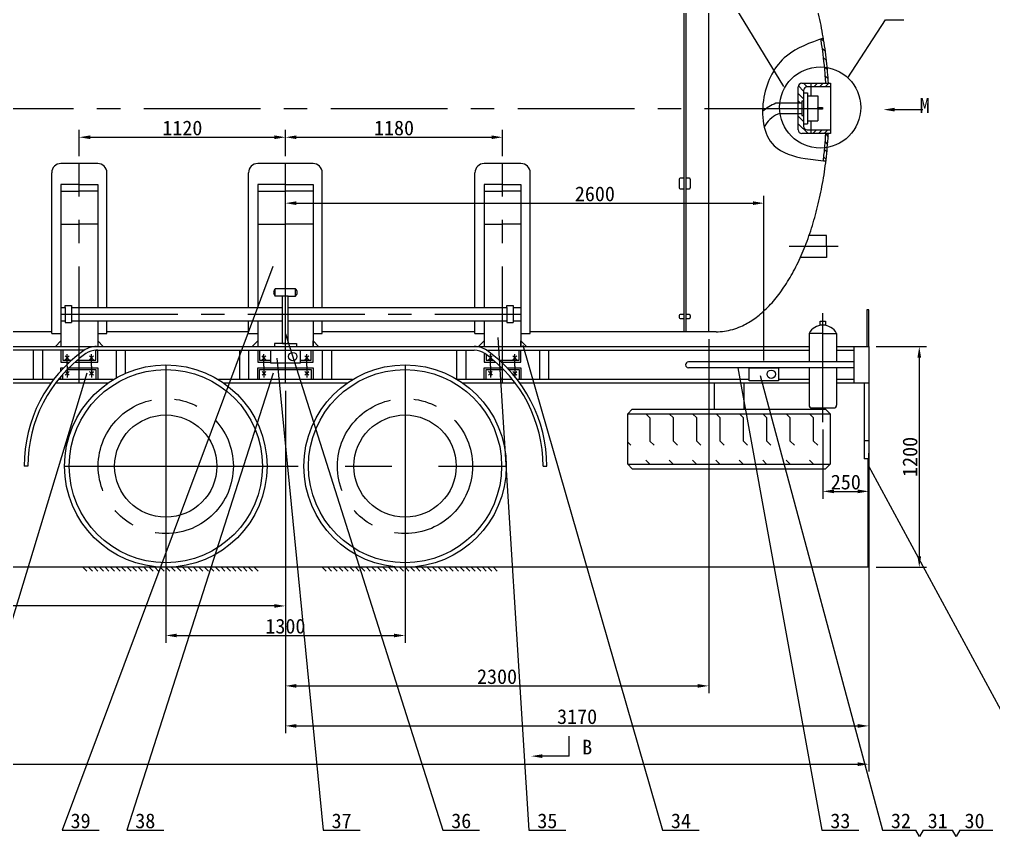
# Model space of a CAD drawing. Extents: x -95531 to 19990, y -17330 to 843.
# Drawn here: x -44698.9 to -44434.3, y -8387.8 to -8165.8 of the extents above; entities that cross this region are included whole.
import ezdxf

# ---------------------------------------------------------------- set-up
doc = ezdxf.new("R2010")
doc.units = 0
doc.linetypes.add('CENTERX2', pattern=[101.6, 63.5, -12.7, 12.7, -12.7])
doc.layers.get('0').update_dxf_attribs({"linetype": 'CONTINUOUS'})
doc.layers.get('DEFPOINTS').update_dxf_attribs({"linetype": 'CONTINUOUS'})
for name, color, linetype in [('1', 5, 'CONTINUOUS'), ('2', 1, 'CONTINUOUS'), ('LAYER1', 1, 'CONTINUOUS'), ('LAYER2', 2, 'CONTINUOUS'), ('LAYER3', 5, 'CONTINUOUS'), ('LAYER6', 7, 'CENTERX2')]:
    doc.layers.add(name, color=color, linetype=linetype)
doc.styles.get("Standard").update_dxf_attribs({"font": 'SimSun.ttf', "height": 4})
doc.dimstyles.new('STANDARD$0', dxfattribs={"dimtxt": 5, "dimasz": 3, "dimexe": 2, "dimexo": 2, "dimgap": 0.5, "dimtad": 1, "dimdec": 4, "dimzin": 0, "dimdsep": 46, "dimtxsty": 'Standard', "dimcen": 2, "dimadec": 0, "dimazin": 0, "dimtfac": 1, "dimtdec": 4, "dimtofl": 0, "dimtmove": 0, "dimatfit": 3, "dimfxl": 1, "dimtolj": 1, "dimtzin": 0, "dimarcsym": 0})
pattern_1 = [(135, (3292.52, 0), (-1.122532015, -1.122532015), [])]

# ---------------------------------------------------------------- blocks, each defined once
blk = doc.blocks.new('*D522')
at = {"color": 0, "linetype": 'ByBlock'}
for p, q in [((-46384.96, -8289.2), (-46384.96, -8335.22)), ((-46319.96, -8289.2), (-46319.96, -8335.22)), ((-46381.96, -8333.22), (-46322.96, -8333.22))]:
    blk.add_line(p, q, dxfattribs=at)
for points in [[(-46381.96, -8332.72), (-46381.96, -8333.72), (-46384.96, -8333.22)], [(-46322.96, -8332.72), (-46322.96, -8333.72), (-46319.96, -8333.22)]]:
    blk.add_solid(points, dxfattribs=at)
at = {"layer": 'DEFPOINTS', "color": 0, "linetype": 'ByBlock'}
for p in [(-46384.96, -8287.2), (-46319.96, -8287.2), (-46319.96, -8333.22)]:
    blk.add_point(p, dxfattribs=at)
at = {"color": 0, "linetype": 'ByBlock', "insert": (-46352.46, -8330.72), "char_height": 4, "attachment_point": 5}
blk.add_mtext('\\A1;1300', dxfattribs=at)
blk = doc.blocks.new('*D521')
at = {"color": 0, "linetype": 'ByBlock'}
for p, q in [((-44511.7, -8252.7), (-44511.7, -8348.92)), ((-44626.7, -8266.7), (-44626.7, -8348.92)), ((-44623.7, -8346.92), (-44514.7, -8346.92))]:
    blk.add_line(p, q, dxfattribs=at)
for points in [[(-44623.7, -8346.42), (-44623.7, -8347.42), (-44626.7, -8346.92)], [(-44514.7, -8346.42), (-44514.7, -8347.42), (-44511.7, -8346.92)]]:
    blk.add_solid(points, dxfattribs=at)
at = {"layer": 'DEFPOINTS', "color": 0, "linetype": 'ByBlock'}
for p in [(-44511.7, -8250.7), (-44626.7, -8264.7), (-44511.7, -8346.92)]:
    blk.add_point(p, dxfattribs=at)
at = {"color": 0, "linetype": 'ByBlock', "insert": (-44569.2, -8344.42), "char_height": 4, "attachment_point": 5}
blk.add_mtext('\\A1;2300', dxfattribs=at)
blk = doc.blocks.new('*D520')
at = {"color": 0, "linetype": 'ByBlock'}
for p, q in [((-46352.46, -8268.7), (-46352.46, -8359.79)), ((-46193.96, -8287.2), (-46193.96, -8359.79)), ((-46349.46, -8357.79), (-46196.96, -8357.79))]:
    blk.add_line(p, q, dxfattribs=at)
for points in [[(-46349.46, -8357.29), (-46349.46, -8358.29), (-46352.46, -8357.79)], [(-46196.96, -8357.29), (-46196.96, -8358.29), (-46193.96, -8357.79)]]:
    blk.add_solid(points, dxfattribs=at)
at = {"layer": 'DEFPOINTS', "color": 0, "linetype": 'ByBlock'}
for p in [(-46352.46, -8266.7), (-46193.96, -8285.2), (-46193.96, -8357.79)]:
    blk.add_point(p, dxfattribs=at)
at = {"color": 0, "linetype": 'ByBlock', "insert": (-46273.21, -8355.29), "char_height": 4, "attachment_point": 5}
blk.add_mtext('\\A1;3170', dxfattribs=at)
blk = doc.blocks.new('*D519')
at = {"color": 0, "linetype": 'ByBlock'}
for p, q in [((-46206.46, -8277.23), (-46206.46, -8296.06)), ((-46193.96, -8287.2), (-46193.96, -8296.06)), ((-46203.46, -8294.06), (-46196.96, -8294.06))]:
    blk.add_line(p, q, dxfattribs=at)
for points in [[(-46203.46, -8293.56), (-46203.46, -8294.56), (-46206.46, -8294.06)], [(-46196.96, -8293.56), (-46196.96, -8294.56), (-46193.96, -8294.06)]]:
    blk.add_solid(points, dxfattribs=at)
at = {"layer": 'DEFPOINTS', "color": 0, "linetype": 'ByBlock'}
for p in [(-46206.46, -8275.23), (-46193.96, -8285.2), (-46193.96, -8294.06)]:
    blk.add_point(p, dxfattribs=at)
at = {"color": 0, "linetype": 'ByBlock', "insert": (-46200.21, -8291.56), "char_height": 4, "attachment_point": 5}
blk.add_mtext('\\A1;250', dxfattribs=at)
blk = doc.blocks.new('*D518')
at = {"color": 0, "linetype": 'ByBlock'}
for p, q in [((-46191.96, -8254.7), (-46178.25, -8254.7)), ((-46180.25, -8257.7), (-46180.25, -8311.7)), ((-46191.96, -8314.7), (-46178.25, -8314.7))]:
    blk.add_line(p, q, dxfattribs=at)
for points in [[(-46180.75, -8257.7), (-46179.75, -8257.7), (-46180.25, -8254.7)], [(-46180.75, -8311.7), (-46179.75, -8311.7), (-46180.25, -8314.7)]]:
    blk.add_solid(points, dxfattribs=at)
at = {"layer": 'DEFPOINTS', "color": 0, "linetype": 'ByBlock'}
for p in [(-46193.96, -8254.7), (-46193.96, -8314.7), (-46180.25, -8314.7)]:
    blk.add_point(p, dxfattribs=at)
at = {"color": 0, "linetype": 'ByBlock', "insert": (-46182.75, -8284.7), "char_height": 4, "attachment_point": 5, "rotation": 90}
blk.add_mtext('\\A1;1200', dxfattribs=at)
blk = doc.blocks.new('*D531')
at = {"color": 0, "linetype": 'ByBlock'}
for p, q in [((-46352.46, -8253.7), (-46352.46, -8213.75)), ((-46222.46, -8258.5), (-46222.46, -8213.75)), ((-46349.46, -8215.75), (-46225.46, -8215.75))]:
    blk.add_line(p, q, dxfattribs=at)
for points in [[(-46349.46, -8215.25), (-46349.46, -8216.25), (-46352.46, -8215.75)], [(-46225.46, -8215.25), (-46225.46, -8216.25), (-46222.46, -8215.75)]]:
    blk.add_solid(points, dxfattribs=at)
at = {"layer": 'DEFPOINTS', "color": 0, "linetype": 'ByBlock'}
for p in [(-46222.46, -8215.75), (-46352.46, -8255.7), (-46222.46, -8260.5)]:
    blk.add_point(p, dxfattribs=at)
at = {"color": 0, "linetype": 'ByBlock', "insert": (-46268.38, -8213.25), "char_height": 4, "attachment_point": 5}
blk.add_mtext('\\A1;2600', dxfattribs=at)
blk = doc.blocks.new('*X11')
at = {"color": 0}
for p, q in [((94.24, 436.48), (95.57, 437.81)), ((95.5, 434.91), (97.44, 436.86)), ((95.5, 432.08), (97.5, 434.08)), ((96.73, 430.48), (97.5, 431.25)), ((95.5, 423.6), (97.5, 425.6)), ((93.88, 419.15), (97.5, 422.77)), ((97, 419.45), (97.2, 419.64))]:
    blk.add_line(p, q, dxfattribs=at)
blk = doc.blocks.new('*X12')
at = {"color": 0}
for p, q in [((87.49, 436.48), (86.15, 437.81)), ((89.61, 436.48), (88.27, 437.81)), ((91.73, 436.48), (90.39, 437.81)), ((92.83, 437.5), (92.52, 437.81)), ((87.85, 419.15), (86.51, 420.48)), ((89.97, 419.15), (88.64, 420.48)), ((92.09, 419.15), (90.76, 420.48)), ((85.73, 419.15), (85.5, 419.38))]:
    blk.add_line(p, q, dxfattribs=at)
blk = doc.blocks.new('*D530')
at = {"color": 0, "linetype": 'ByBlock'}
for p, q in [((-46352.46, -8203), (-46352.46, -8195.84)), ((-46349.46, -8197.84), (-46296.46, -8197.84)), ((-46293.46, -8203), (-46293.46, -8195.84))]:
    blk.add_line(p, q, dxfattribs=at)
for points in [[(-46349.46, -8197.34), (-46349.46, -8198.34), (-46352.46, -8197.84)], [(-46296.46, -8197.34), (-46296.46, -8198.34), (-46293.46, -8197.84)]]:
    blk.add_solid(points, dxfattribs=at)
at = {"layer": 'DEFPOINTS', "color": 0, "linetype": 'ByBlock'}
for p in [(-46293.46, -8197.84), (-46352.46, -8205), (-46293.46, -8205)]:
    blk.add_point(p, dxfattribs=at)
at = {"color": 0, "linetype": 'ByBlock', "insert": (-46322.96, -8195.34), "char_height": 4, "attachment_point": 5}
blk.add_mtext('\\A1;1180', dxfattribs=at)
blk = doc.blocks.new('*D529')
at = {"color": 0, "linetype": 'ByBlock'}
for p, q in [((-46408.46, -8203), (-46408.46, -8195.84)), ((-46405.46, -8197.84), (-46355.46, -8197.84)), ((-46352.46, -8203), (-46352.46, -8195.84))]:
    blk.add_line(p, q, dxfattribs=at)
for points in [[(-46405.46, -8197.34), (-46405.46, -8198.34), (-46408.46, -8197.84)], [(-46355.46, -8197.34), (-46355.46, -8198.34), (-46352.46, -8197.84)]]:
    blk.add_solid(points, dxfattribs=at)
at = {"layer": 'DEFPOINTS', "color": 0, "linetype": 'ByBlock'}
for p in [(-46352.46, -8197.84), (-46408.46, -8205), (-46352.46, -8205)]:
    blk.add_point(p, dxfattribs=at)
at = {"color": 0, "linetype": 'ByBlock', "insert": (-46380.46, -8195.34), "char_height": 4, "attachment_point": 5}
blk.add_mtext('\\A1;1120', dxfattribs=at)
blk = doc.blocks.new('*D558')
at = {"color": 0, "linetype": 'ByBlock'}
for p, q in [((-44907.2, -8309.64), (-44907.2, -8327.19)), ((-44626.7, -8316.24), (-44626.7, -8327.19)), ((-44629.7, -8325.19), (-44904.2, -8325.19))]:
    blk.add_line(p, q, dxfattribs=at)
for points in [[(-44904.2, -8324.69), (-44904.2, -8325.69), (-44907.2, -8325.19)], [(-44629.7, -8324.69), (-44629.7, -8325.69), (-44626.7, -8325.19)]]:
    blk.add_solid(points, dxfattribs=at)
at = {"layer": 'DEFPOINTS', "color": 0, "linetype": 'ByBlock'}
for p in [(-44907.2, -8307.64), (-44626.7, -8314.24), (-44907.2, -8325.19)]:
    blk.add_point(p, dxfattribs=at)
at = {"color": 0, "linetype": 'ByBlock', "insert": (-44766.95, -8322.69), "char_height": 4, "attachment_point": 5}
blk.add_mtext('\\A1;5610', dxfattribs=at)
blk = doc.blocks.new('*D559')
at = {"color": 0, "linetype": 'ByBlock'}
for p, q in [((-45117.4, -8220.68), (-45117.4, -8370.2)), ((-44468.2, -8310.17), (-44468.2, -8370.2)), ((-45114.4, -8368.2), (-44471.2, -8368.2))]:
    blk.add_line(p, q, dxfattribs=at)
for points in [[(-45114.4, -8367.7), (-45114.4, -8368.7), (-45117.4, -8368.2)], [(-44471.2, -8367.7), (-44471.2, -8368.7), (-44468.2, -8368.2)]]:
    blk.add_solid(points, dxfattribs=at)
at = {"layer": 'DEFPOINTS', "color": 0, "linetype": 'ByBlock'}
for p in [(-45117.4, -8218.68), (-44468.2, -8308.17), (-44468.2, -8368.2)]:
    blk.add_point(p, dxfattribs=at)
at = {"color": 0, "linetype": 'ByBlock', "insert": (-44792.8, -8365.16), "char_height": 4, "attachment_point": 5}
blk.add_mtext('\\A1;(12986)', dxfattribs=at)

msp = doc.modelspace()

# ---------------------------------------------------------------- hatches: boundary and pattern name
at = {"layer": 'LAYER1'}
h = msp.add_hatch(dxfattribs=at)
h.set_pattern_fill('FLEX', color=256, angle=90, style=0)
h.set_pattern_definition([(90, (1725.7616, 0), (-6.35, 4e-16), [6.35, -6.35]), (135, (1725.7616, 6.35), (-6.35000274, 8e-16), [1.5875, -5.80526, 1.5875, -8.98026])])
h.paths.add_polyline_path([(-44498.99311, -8286.69916), (-44501.4909, -8272.94916), (-44533.69628, -8272.94916), (-44533.69628, -8286.69916)])
h.paths.add_polyline_path([(-44478.69628, -8286.69916), (-44478.69628, -8272.94916), (-44501.4909, -8272.94916), (-44498.99311, -8286.69916)])
at = {"layer": 'LAYER2'}
h = msp.add_hatch(dxfattribs=at)
h.set_pattern_fill('ANSI31', color=256, scale=0.5, angle=90, style=0)
h.set_pattern_definition(pattern_1)
edge = h.paths.add_edge_path()
edge.add_line((-44479.89086, -8183.17649), (-44479.18972, -8183.17649))
edge.add_spline(control_points=[(-44479.18972, -8183.17649), (-44479.30555, -8181.14054), (-44479.47326, -8179.11624), (-44479.92052, -8175.02278), (-44480.20471, -8172.95562), (-44480.54304, -8170.92396)], knot_values=[4.825679654, 4.825679654, 4.825679654, 4.825679654, 4.927531234, 4.927531234, 5.033903076, 5.033903076, 5.033903076, 5.033903076], degree=3, periodic=0)
edge.add_spline(control_points=[(-44480.54304, -8170.92396), (-44480.76661, -8171.00236), (-44480.99018, -8171.08076), (-44481.21355, -8171.15941)], knot_values=[0, 0, 0, 0, 0.687913589, 0.687913589, 0.687913589, 0.687913589], degree=3, periodic=0)
edge.add_spline(control_points=[(-44481.21355, -8171.15941), (-44481.19701, -8171.25939), (-44481.18061, -8171.35947), (-44480.75063, -8174.00648), (-44480.42227, -8176.60879), (-44480.06344, -8180.54746), (-44479.96623, -8181.85948), (-44479.89086, -8183.17649)], knot_values=[4.826346635, 4.826346635, 4.826346635, 4.826346635, 4.831612138, 4.831612138, 4.965507169, 4.965507169, 5.031787704, 5.031787704, 5.031787704, 5.031787704], degree=3, periodic=0)
h = msp.add_hatch(dxfattribs=at)
h.set_pattern_fill('ANSI31', color=256, scale=0.5, angle=90, style=0)
h.set_pattern_definition(pattern_1)
edge = h.paths.add_edge_path()
edge.add_spline(control_points=[(-44479.89086, -8196.82182), (-44479.95688, -8197.97555), (-44480.03967, -8199.12544), (-44480.25433, -8201.59647), (-44480.39196, -8202.9156), (-44480.5516, -8204.22398)], knot_values=[4.473029317, 4.473029317, 4.473029317, 4.473029317, 4.531092505, 4.531092505, 4.598431414, 4.598431414, 4.598431414, 4.598431414], degree=3, periodic=0)
edge.add_spline(control_points=[(-44480.5516, -8204.22398), (-44480.31919, -8204.24667), (-44480.0869, -8204.26907), (-44479.85462, -8204.29147)], knot_values=[51.447087566, 51.447087566, 51.447087566, 51.447087566, 52.157328957, 52.157328957, 52.157328957, 52.157328957], degree=3, periodic=0)
edge.add_spline(control_points=[(-44479.85462, -8204.29147), (-44479.84044, -8204.17511), (-44479.82643, -8204.05868), (-44479.55212, -8201.74798), (-44479.35322, -8199.52498), (-44479.20767, -8197.13195), (-44479.19855, -8196.97692), (-44479.18972, -8196.82182)], knot_values=[4.47332446, 4.47332446, 4.47332446, 4.47332446, 4.479275313, 4.479275313, 4.591339293, 4.591339293, 4.599098312, 4.599098312, 4.599098312, 4.599098312], degree=3, periodic=0)
edge.add_line((-44479.18972, -8196.82182), (-44479.89086, -8196.82182))

# ---------------------------------------------------------------- linework, layer by layer
at = {"color": 5, "linetype": 'ByBlock'}
for p, q in [((-44461.21253, -8190.33268), (-44453.53956, -8190.33268)), ((-44549.56342, -8366.0004), (-44556.93992, -8366.0004))]:
    msp.add_line(p, q, dxfattribs=at)
for points in [[(-44461.21253, -8189.83268), (-44461.21253, -8190.83268), (-44464.21253, -8190.33268)], [(-44556.93992, -8365.5004), (-44556.93992, -8366.5004), (-44559.93992, -8366.0004)]]:
    msp.add_solid(points, dxfattribs=at)
at = {"layer": '1', "color": 1}
for p, q in [((-44487.36172, -8195.84716), (-44487.36172, -8184.15116)), ((-44486.38706, -8183.17649), (-44478.58972, -8183.17649)), ((-44478.58972, -8184.15116), (-44484.92506, -8184.15116)), ((-44483.95039, -8183.17649), (-44483.95039, -8186.62839)), ((-44478.58972, -8183.17649), (-44478.58972, -8196.82182)), ((-44485.89972, -8185.12582), (-44485.89972, -8194.87249)), ((-44486.38706, -8188.53716), (-44487.36172, -8188.53716)), ((-44485.89972, -8188.04982), (-44486.38706, -8188.04982)), ((-44486.38706, -8188.04982), (-44486.38706, -8191.94849)), ((-44486.38706, -8191.46116), (-44487.36172, -8191.46116)), ((-44486.38706, -8191.94849), (-44485.89972, -8191.94849)), ((-44483.95039, -8193.36993), (-44483.95039, -8196.82182)), ((-44478.58972, -8196.82182), (-44486.38706, -8196.82182)), ((-44484.92506, -8195.84716), (-44478.58972, -8195.84716))]:
    msp.add_line(p, q, dxfattribs=at)
for centre, start, end in [((-44486.38706, -8184.15116), 90, 180), ((-44484.92506, -8185.12582), 90, 180), ((-44484.92506, -8194.87249), 180, 270), ((-44486.38706, -8195.84716), 180, 270)]:
    msp.add_arc(centre, 0.97467, start, end, dxfattribs=at)
at = {"layer": 'DEFPOINTS', "color": 5, "linetype": 'ByBlock'}
msp.add_point((-44559.93992, -8366.0004), dxfattribs=at)
msp.add_point((-44559.93992, -8366.0004), dxfattribs=at)
at = {"layer": 'LAYER1'}
for p, q in [((-44511.69628, -8250.69916), (-44511.69628, -8129.29916)), ((-44518.44628, -8149.82269), (-44518.44628, -8250.69916)), ((-44517.94628, -8149.82269), (-44517.94628, -8250.69916)), ((-44485.89972, -8185.81481), (-44484.89972, -8185.81481)), ((-44484.89972, -8185.81481), (-44484.89972, -8194.18351)), ((-44484.89972, -8186.62839), (-44482.02003, -8186.62839)), ((-44482.02003, -8186.62839), (-44482.02003, -8193.36993)), ((-44491.99535, -8188.53716), (-44492.99454, -8188.53716)), ((-44487.36172, -8188.53716), (-44491.99535, -8188.53716)), ((-44482.02003, -8189.74916), (-44480.81492, -8189.74916)), ((-44482.02003, -8189.99916), (-44482.02003, -8189.74916)), ((-44480.81492, -8189.74916), (-44480.81492, -8190.24916)), ((-44487.36172, -8191.46116), (-44492.41011, -8191.46116)), ((-44480.81492, -8190.24916), (-44482.02003, -8190.24916)), ((-44485.89972, -8194.18351), (-44484.89972, -8194.18351)), ((-44484.89972, -8193.36993), (-44482.02003, -8193.36993)), ((-44677.69628, -8204.99916), (-44687.69628, -8204.99916)), ((-44619.19628, -8204.99916), (-44634.19628, -8204.99916)), ((-44562.69628, -8204.99916), (-44572.69628, -8204.99916)), ((-44690.19628, -8251.19916), (-44690.19628, -8207.49916)), ((-44675.19628, -8244.09916), (-44675.19628, -8207.49916)), ((-44636.69628, -8244.09916), (-44636.69628, -8207.49916)), ((-44616.69628, -8244.09916), (-44616.69628, -8207.49916)), ((-44575.19628, -8244.09916), (-44575.19628, -8207.49916)), ((-44560.19628, -8249.99916), (-44560.19628, -8207.49916)), ((-44682.69628, -8210.69916), (-44687.69628, -8210.69916)), ((-44687.69628, -8210.69916), (-44687.69628, -8212.44916)), ((-44682.69628, -8210.69916), (-44677.69628, -8210.69916)), ((-44677.69628, -8210.69916), (-44677.69628, -8212.44916)), ((-44626.69628, -8210.69916), (-44634.19628, -8210.69916)), ((-44634.19628, -8210.69916), (-44634.19628, -8212.44916)), ((-44626.69628, -8210.69916), (-44619.19628, -8210.69916)), ((-44619.19628, -8210.69916), (-44619.19628, -8212.44916)), ((-44567.69628, -8210.69916), (-44572.69628, -8210.69916)), ((-44572.69628, -8210.69916), (-44572.69628, -8212.44916)), ((-44567.69628, -8210.69916), (-44562.69628, -8210.69916)), ((-44562.69628, -8210.69916), (-44562.69628, -8212.44916)), ((-44519.69628, -8209.24916), (-44519.69628, -8211.57518)), ((-44518.44628, -8208.99916), (-44519.44628, -8208.99916)), ((-44516.94628, -8208.99916), (-44517.94628, -8208.99916)), ((-44516.69628, -8209.24916), (-44516.69628, -8211.57518)), ((-44687.69628, -8212.44916), (-44687.69628, -8221.44916)), ((-44687.69628, -8212.44916), (-44682.69628, -8212.44916)), ((-44677.69628, -8212.44916), (-44682.69628, -8212.44916)), ((-44677.69628, -8212.44916), (-44677.69628, -8221.44916)), ((-44634.19628, -8212.44916), (-44626.69628, -8212.44916)), ((-44634.19628, -8212.44916), (-44634.19628, -8221.44916)), ((-44619.19628, -8212.44916), (-44626.69628, -8212.44916)), ((-44619.19628, -8212.44916), (-44619.19628, -8221.44916)), ((-44572.69628, -8212.44916), (-44572.69628, -8221.44916)), ((-44572.69628, -8212.44916), (-44567.69628, -8212.44916)), ((-44562.69628, -8212.44916), (-44567.69628, -8212.44916)), ((-44562.69628, -8212.44916), (-44562.69628, -8221.44916)), ((-44519.44628, -8211.82518), (-44518.44628, -8211.82518)), ((-44517.94628, -8211.82518), (-44516.94628, -8211.82518)), ((-44687.69628, -8221.44916), (-44687.69628, -8254.69916)), ((-44687.69628, -8221.44916), (-44682.69628, -8221.44916)), ((-44677.69628, -8221.44916), (-44682.69628, -8221.44916)), ((-44677.69628, -8221.44916), (-44677.69628, -8244.09916)), ((-44634.19628, -8221.44916), (-44626.69628, -8221.44916)), ((-44634.19628, -8221.44916), (-44634.19628, -8244.09916)), ((-44619.19628, -8221.44916), (-44626.69628, -8221.44916)), ((-44619.19628, -8221.44916), (-44619.19628, -8244.09916)), ((-44572.69628, -8221.44916), (-44567.69628, -8221.44916)), ((-44572.69628, -8221.44916), (-44572.69628, -8244.09916)), ((-44562.69628, -8221.44916), (-44567.69628, -8221.44916)), ((-44562.69628, -8221.44916), (-44562.69628, -8254.69916)), ((-44479.69446, -8224.49916), (-44484.41013, -8224.49916)), ((-44479.69446, -8227.49916), (-44479.69446, -8224.49916)), ((-44479.69446, -8227.49916), (-44479.69446, -8230.49916)), ((-44479.69446, -8230.49916), (-44486.79286, -8230.49916)), ((-44629.44628, -8240.99775), (-44629.44628, -8238.99775)), ((-44623.94628, -8238.99775), (-44629.44628, -8238.99775)), ((-44623.94628, -8240.99775), (-44623.94628, -8238.99775)), ((-44625.94628, -8240.99775), (-44629.44628, -8240.99775)), ((-44627.44628, -8253.89916), (-44627.44628, -8240.99775)), ((-44625.94628, -8253.89916), (-44625.94628, -8240.99775)), ((-44625.94628, -8240.99775), (-44623.94628, -8240.99775)), ((-44687.69628, -8244.09916), (-44686.52211, -8244.09916)), ((-44686.52211, -8243.59916), (-44684.82023, -8243.59916)), ((-44686.52211, -8244.09916), (-44686.52211, -8243.59916)), ((-44686.52211, -8244.09916), (-44686.52211, -8247.69916)), ((-44684.82023, -8243.59916), (-44684.82023, -8247.69916)), ((-44684.82023, -8244.09916), (-44627.44628, -8244.09916)), ((-44625.94628, -8244.09916), (-44566.52211, -8244.09916)), ((-44566.52211, -8244.09916), (-44566.52211, -8243.59916)), ((-44566.52211, -8243.59916), (-44564.82023, -8243.59916)), ((-44566.52211, -8244.09916), (-44566.52211, -8247.69916)), ((-44564.82023, -8243.59916), (-44564.82023, -8247.69916)), ((-44564.82023, -8244.09916), (-44562.69628, -8244.09916)), ((-44468.69628, -8244.69916), (-44468.69628, -8254.69916)), ((-44468.19628, -8244.69916), (-44468.69628, -8244.69916)), ((-44468.19628, -8254.69916), (-44468.19628, -8244.69916)), ((-44687.69628, -8247.69916), (-44686.52211, -8247.69916)), ((-44686.52211, -8247.69916), (-44686.52211, -8248.19916)), ((-44686.52211, -8248.19916), (-44684.82023, -8248.19916)), ((-44684.82023, -8247.69916), (-44684.82023, -8248.19916)), ((-44684.82023, -8247.69916), (-44627.44628, -8247.69916)), ((-44677.69628, -8247.69916), (-44677.69628, -8254.69916)), ((-44675.19628, -8249.99916), (-44675.19628, -8247.69916)), ((-44636.69628, -8251.19916), (-44636.69628, -8247.69916)), ((-44634.19628, -8247.69916), (-44634.19628, -8254.69916)), ((-44625.94628, -8247.69916), (-44566.52211, -8247.69916)), ((-44619.19628, -8247.69916), (-44619.19628, -8254.69916)), ((-44616.69628, -8251.19916), (-44616.69628, -8247.69916)), ((-44575.19628, -8251.19916), (-44575.19628, -8247.69916)), ((-44572.69628, -8247.69916), (-44572.69628, -8254.69916)), ((-44566.52211, -8247.69916), (-44566.52211, -8248.19916)), ((-44566.52211, -8248.19916), (-44564.82023, -8248.19916)), ((-44564.82023, -8247.69916), (-44562.69628, -8247.69916)), ((-44564.82023, -8247.69916), (-44564.82023, -8248.19916)), ((-44519.69628, -8246.24916), (-44519.69628, -8246.83821)), ((-44518.44628, -8245.99916), (-44519.44628, -8245.99916)), ((-44519.44628, -8247.08821), (-44518.44628, -8247.08821)), ((-44516.94628, -8245.99916), (-44517.94628, -8245.99916)), ((-44517.94628, -8247.08821), (-44516.94628, -8247.08821)), ((-44516.69628, -8246.24916), (-44516.69628, -8246.83821)), ((-44481.44628, -8248.95233), (-44481.44628, -8247.81378)), ((-44481.44628, -8247.81378), (-44479.94628, -8247.81378)), ((-44479.94628, -8247.81378), (-44479.94628, -8248.95233)), ((-44690.19628, -8250.69916), (-44701.44628, -8250.69916)), ((-44675.19628, -8251.19916), (-44675.19628, -8249.99916)), ((-44636.69628, -8250.69916), (-44675.19628, -8250.69916)), ((-44575.19628, -8250.69916), (-44616.69628, -8250.69916)), ((-44560.19628, -8251.19916), (-44560.19628, -8249.99916)), ((-44509.69628, -8250.69916), (-44560.19628, -8250.69916)), ((-44690.19628, -8251.19916), (-44687.69628, -8251.19916)), ((-44687.69628, -8253.19916), (-44689.19628, -8254.69916)), ((-44677.69628, -8251.19916), (-44675.19628, -8251.19916)), ((-44677.69628, -8253.19916), (-44676.19628, -8254.69916)), ((-44636.69628, -8251.19916), (-44634.19628, -8251.19916)), ((-44634.19628, -8253.19916), (-44635.69628, -8254.69916)), ((-44619.19628, -8251.19916), (-44616.69628, -8251.19916)), ((-44619.19628, -8254.69916), (-44619.19628, -8253.19916)), ((-44619.19628, -8253.19916), (-44617.69628, -8254.69916)), ((-44575.19628, -8251.19916), (-44572.69628, -8251.19916)), ((-44572.69628, -8253.19916), (-44574.19628, -8254.69916)), ((-44562.69628, -8251.19916), (-44560.19628, -8251.19916)), ((-44562.69628, -8254.69916), (-44562.69628, -8253.19916)), ((-44562.69628, -8253.19916), (-44561.19628, -8254.69916)), ((-44484.44628, -8251.1289), (-44484.44628, -8258.89916)), ((-44483.19628, -8251.1289), (-44484.44628, -8251.1289)), ((-44480.69628, -8251.1289), (-44483.19628, -8251.1289)), ((-44480.69628, -8251.1289), (-44478.19628, -8251.1289)), ((-44478.19628, -8251.1289), (-44476.94628, -8251.1289)), ((-44476.94628, -8251.1289), (-44476.94628, -8258.89916)), ((-44701.44628, -8254.69916), (-44484.44628, -8254.69916)), ((-44681.32779, -8255.69916), (-44701.44628, -8255.69916)), ((-44695.19628, -8255.69916), (-44695.19628, -8263.69916)), ((-44692.69628, -8255.69916), (-44692.69628, -8263.69916)), ((-44687.69628, -8255.69916), (-44687.69628, -8258.94916)), ((-44687.19628, -8255.69916), (-44687.19628, -8258.44916)), ((-44677.69628, -8255.69916), (-44678.19628, -8255.69916)), ((-44678.19628, -8258.44916), (-44678.19628, -8255.69916)), ((-44678.01116, -8255.69916), (-44575.38139, -8255.69916)), ((-44677.69628, -8258.94916), (-44677.69628, -8255.69916)), ((-44672.69628, -8255.69916), (-44672.69628, -8263.24086)), ((-44670.19628, -8255.69916), (-44670.19628, -8261.99499)), ((-44639.19628, -8255.69916), (-44639.19628, -8263.69916)), ((-44636.69628, -8255.69916), (-44636.69628, -8263.69916)), ((-44634.19628, -8255.69916), (-44634.19628, -8258.94916)), ((-44633.69628, -8255.69916), (-44633.69628, -8258.44916)), ((-44630.69628, -8255.69916), (-44622.69628, -8255.69916)), ((-44630.69628, -8259.19916), (-44630.69628, -8255.69916)), ((-44629.69628, -8253.89916), (-44629.69628, -8254.69916)), ((-44626.69628, -8253.89916), (-44629.69628, -8253.89916)), ((-44627.44628, -8253.89916), (-44625.94628, -8253.89916)), ((-44626.69628, -8253.89916), (-44623.69628, -8253.89916)), ((-44626.69628, -8254.69916), (-44614.19628, -8254.69916)), ((-44626.69628, -8254.69916), (-44621.69628, -8254.69916)), ((-44623.69628, -8253.89916), (-44623.69628, -8254.69916)), ((-44622.69628, -8255.69916), (-44622.69628, -8259.19916)), ((-44619.69628, -8258.44916), (-44619.69628, -8255.69916)), ((-44619.19628, -8258.94916), (-44619.19628, -8255.69916)), ((-44616.69628, -8255.69916), (-44616.69628, -8263.69916)), ((-44614.19628, -8255.69916), (-44614.19628, -8263.69916)), ((-44580.19628, -8255.69916), (-44580.19628, -8263.52956)), ((-44577.69628, -8255.69916), (-44577.69628, -8263.69916)), ((-44572.06476, -8255.69916), (-44484.44628, -8255.69916)), ((-44567.69628, -8254.69916), (-44555.19628, -8254.69916)), ((-44563.19628, -8258.44916), (-44563.19628, -8255.69916)), ((-44562.69628, -8258.94916), (-44562.69628, -8255.69916)), ((-44557.69628, -8255.69916), (-44557.69628, -8263.69916)), ((-44555.19628, -8255.69916), (-44555.19628, -8263.69916)), ((-44476.94628, -8254.69916), (-44468.19628, -8254.69916)), ((-44476.94628, -8255.69916), (-44472.19628, -8255.69916)), ((-44472.19628, -8264.69916), (-44472.19628, -8254.69916)), ((-44468.19628, -8254.69916), (-44468.19628, -8264.69916)), ((-44468.19628, -8254.69916), (-44468.19628, -8264.69916)), ((-44687.69628, -8258.94916), (-44685.35325, -8258.94916)), ((-44687.19628, -8258.44916), (-44684.80267, -8258.44916)), ((-44683.85773, -8258.94916), (-44677.69628, -8258.94916)), ((-44683.27298, -8258.44916), (-44678.19628, -8258.44916)), ((-44634.19628, -8258.94916), (-44630.69628, -8258.94916)), ((-44633.69628, -8258.44916), (-44630.69628, -8258.44916)), ((-44622.69628, -8258.44916), (-44619.69628, -8258.44916)), ((-44622.69628, -8258.94916), (-44619.19628, -8258.94916)), ((-44572.69628, -8256.48132), (-44572.69628, -8258.94916)), ((-44572.69628, -8258.94916), (-44569.53482, -8258.94916)), ((-44572.19628, -8256.83059), (-44572.19628, -8258.44916)), ((-44572.19628, -8258.44916), (-44570.11958, -8258.44916)), ((-44568.58988, -8258.44916), (-44563.19628, -8258.44916)), ((-44568.0393, -8258.94916), (-44562.69628, -8258.94916)), ((-44472.19628, -8258.89916), (-44517.19628, -8258.89916)), ((-44687.69628, -8260.44916), (-44686.8854, -8260.44916)), ((-44687.69628, -8261.3148), (-44687.69628, -8260.44916)), ((-44686.01577, -8260.44916), (-44677.69628, -8260.44916)), ((-44686.01577, -8260.94916), (-44678.19628, -8260.94916)), ((-44678.19628, -8260.94916), (-44678.19628, -8263.69916)), ((-44677.69628, -8260.44916), (-44677.69628, -8263.69916)), ((-44634.19628, -8260.44916), (-44619.19628, -8260.44916)), ((-44634.19628, -8263.69916), (-44634.19628, -8260.44916)), ((-44633.69628, -8260.94916), (-44619.69628, -8260.94916)), ((-44633.69628, -8263.69916), (-44633.69628, -8260.94916)), ((-44622.69628, -8259.19916), (-44630.69628, -8259.19916)), ((-44619.69628, -8260.94916), (-44619.69628, -8263.69916)), ((-44619.19628, -8260.44916), (-44619.19628, -8263.69916)), ((-44572.69628, -8260.44916), (-44567.91534, -8260.44916)), ((-44572.69628, -8263.69916), (-44572.69628, -8260.44916)), ((-44572.19628, -8260.94916), (-44567.41592, -8260.94916)), ((-44572.19628, -8263.69916), (-44572.19628, -8260.94916)), ((-44566.50715, -8260.44916), (-44562.69628, -8260.44916)), ((-44566.03269, -8260.94916), (-44563.19628, -8260.94916)), ((-44563.19628, -8260.94916), (-44563.19628, -8263.69916)), ((-44562.69628, -8260.44916), (-44562.69628, -8263.69916)), ((-44472.19628, -8260.49916), (-44517.19628, -8260.49916)), ((-44500.69628, -8263.99916), (-44500.69628, -8260.49916)), ((-44500.69628, -8260.49916), (-44492.69628, -8260.49916)), ((-44492.69628, -8260.49916), (-44492.69628, -8263.99916)), ((-44484.44628, -8260.49916), (-44484.44628, -8270.63249)), ((-44476.94628, -8260.49916), (-44476.94628, -8270.63249)), ((-44689.69218, -8263.69916), (-44701.44628, -8263.69916)), ((-44673.47913, -8263.69916), (-44688.41955, -8263.69916)), ((-44687.69628, -8263.69916), (-44687.69628, -8262.82704)), ((-44687.19628, -8263.69916), (-44687.19628, -8262.25422)), ((-44608.47913, -8263.69916), (-44644.91342, -8263.69916)), ((-44564.973, -8263.69916), (-44579.91342, -8263.69916)), ((-44500.69628, -8263.69916), (-44563.70037, -8263.69916)), ((-44492.69628, -8263.99916), (-44500.69628, -8263.99916)), ((-44484.44628, -8263.69916), (-44492.69628, -8263.69916)), ((-44472.19628, -8263.69916), (-44476.94628, -8263.69916)), ((-44690.43727, -8264.69916), (-44701.44628, -8264.69916)), ((-44675.00766, -8264.69916), (-44689.19628, -8264.69916)), ((-44672.69628, -8264.68666), (-44672.69628, -8264.69916)), ((-44610.00766, -8264.69916), (-44643.38489, -8264.69916)), ((-44564.19628, -8264.69916), (-44578.38489, -8264.69916)), ((-44484.44628, -8264.69916), (-44562.95528, -8264.69916)), ((-44510.19628, -8264.69916), (-44510.19628, -8271.69916)), ((-44502.19628, -8264.69916), (-44502.19628, -8271.69916)), ((-44468.19628, -8264.69916), (-44476.94628, -8264.69916)), ((-44469.44628, -8264.69916), (-44469.44628, -8285.19916)), ((-44468.19628, -8264.69916), (-44468.19628, -8285.19916)), ((-44533.69628, -8272.94916), (-44532.44628, -8271.69916)), ((-44532.44628, -8271.69916), (-44479.94628, -8271.69916)), ((-44510.19628, -8271.69916), (-44502.19628, -8271.69916)), ((-44483.69628, -8271.38249), (-44477.69628, -8271.38249)), ((-44479.94628, -8271.69916), (-44478.69628, -8272.94916)), ((-44533.69628, -8272.94916), (-44478.69628, -8272.94916)), ((-44533.69628, -8286.69916), (-44533.69628, -8272.94916)), ((-44478.69628, -8272.94916), (-44478.69628, -8286.69916)), ((-44468.19628, -8280.3467), (-44469.44628, -8280.3467)), ((-44468.19628, -8285.19916), (-44469.44628, -8285.19916)), ((-44468.44628, -8285.19916), (-44468.44628, -8314.69916)), ((-44468.19628, -8285.19916), (-44468.19628, -8283.69916)), ((-44468.19628, -8285.19916), (-44468.19628, -8284.94916)), ((-44468.19628, -8285.19916), (-44468.19628, -8314.69916)), ((-44696.69628, -8287.19916), (-44697.69628, -8287.19916)), ((-44556.69628, -8287.19916), (-44555.69628, -8287.19916)), ((-44533.69628, -8286.69916), (-44478.69628, -8286.69916)), ((-44533.69628, -8286.69916), (-44532.44628, -8287.94916)), ((-44532.44628, -8287.94916), (-44479.94628, -8287.94916)), ((-44478.69628, -8286.69916), (-44479.94628, -8287.94916)), ((-44468.19628, -8314.69916), (-45119.66528, -8314.69916)), ((-44681.69628, -8314.69916), (-44680.63562, -8315.75982)), ((-44680.19628, -8314.69916), (-44679.13562, -8315.75982)), ((-44678.69628, -8314.69916), (-44677.63562, -8315.75982)), ((-44677.19628, -8314.69916), (-44676.13562, -8315.75982)), ((-44675.69628, -8314.69916), (-44674.63562, -8315.75982)), ((-44674.19628, -8314.69916), (-44673.13562, -8315.75982)), ((-44672.69628, -8314.69916), (-44671.63562, -8315.75982)), ((-44671.19628, -8314.69916), (-44670.13562, -8315.75982)), ((-44669.69628, -8314.69916), (-44668.63562, -8315.75982)), ((-44668.19628, -8314.69916), (-44667.13562, -8315.75982)), ((-44666.69628, -8314.69916), (-44665.63562, -8315.75982)), ((-44665.19628, -8314.69916), (-44664.13562, -8315.75982)), ((-44663.69628, -8314.69916), (-44662.63562, -8315.75982)), ((-44662.19628, -8314.69916), (-44661.13562, -8315.75982)), ((-44660.69628, -8314.69916), (-44659.63562, -8315.75982)), ((-44659.19628, -8314.69916), (-44658.13562, -8315.75982)), ((-44657.69628, -8314.69916), (-44656.63562, -8315.75982)), ((-44656.19628, -8314.69916), (-44655.13562, -8315.75982)), ((-44654.69628, -8314.69916), (-44653.63562, -8315.75982)), ((-44653.19628, -8314.69916), (-44652.13562, -8315.75982)), ((-44651.69628, -8314.69916), (-44650.63562, -8315.75982)), ((-44650.19628, -8314.69916), (-44649.13562, -8315.75982)), ((-44648.69628, -8314.69916), (-44647.63562, -8315.75982)), ((-44647.19628, -8314.69916), (-44646.13562, -8315.75982)), ((-44645.69628, -8314.69916), (-44644.63562, -8315.75982)), ((-44644.19628, -8314.69916), (-44643.13562, -8315.75982)), ((-44642.69628, -8314.69916), (-44641.63562, -8315.75982)), ((-44641.19628, -8314.69916), (-44640.13562, -8315.75982)), ((-44639.69628, -8314.69916), (-44638.63562, -8315.75982)), ((-44638.19628, -8314.69916), (-44637.13562, -8315.75982)), ((-44636.69628, -8314.69916), (-44635.63562, -8315.75982)), ((-44635.19628, -8314.69916), (-44634.13562, -8315.75982)), ((-44616.69628, -8314.69916), (-44615.63562, -8315.75982)), ((-44615.19628, -8314.69916), (-44614.13562, -8315.75982)), ((-44613.69628, -8314.69916), (-44612.63562, -8315.75982)), ((-44612.19628, -8314.69916), (-44611.13562, -8315.75982)), ((-44610.69628, -8314.69916), (-44609.63562, -8315.75982)), ((-44609.19628, -8314.69916), (-44608.13562, -8315.75982)), ((-44607.69628, -8314.69916), (-44606.63562, -8315.75982)), ((-44606.19628, -8314.69916), (-44605.13562, -8315.75982)), ((-44604.69628, -8314.69916), (-44603.63562, -8315.75982)), ((-44603.19628, -8314.69916), (-44602.13562, -8315.75982)), ((-44601.69628, -8314.69916), (-44600.63562, -8315.75982)), ((-44600.19628, -8314.69916), (-44599.13562, -8315.75982)), ((-44598.69628, -8314.69916), (-44597.63562, -8315.75982)), ((-44597.19628, -8314.69916), (-44596.13562, -8315.75982)), ((-44595.69628, -8314.69916), (-44594.63562, -8315.75982)), ((-44594.19628, -8314.69916), (-44593.13562, -8315.75982)), ((-44592.69628, -8314.69916), (-44591.63562, -8315.75982)), ((-44591.19628, -8314.69916), (-44590.13562, -8315.75982)), ((-44589.69628, -8314.69916), (-44588.63562, -8315.75982)), ((-44588.19628, -8314.69916), (-44587.13562, -8315.75982)), ((-44586.69628, -8314.69916), (-44585.63562, -8315.75982)), ((-44585.19628, -8314.69916), (-44584.13562, -8315.75982)), ((-44583.69628, -8314.69916), (-44582.63562, -8315.75982)), ((-44582.19628, -8314.69916), (-44581.13562, -8315.75982)), ((-44580.69628, -8314.69916), (-44579.63562, -8315.75982)), ((-44579.19628, -8314.69916), (-44578.13562, -8315.75982)), ((-44577.69628, -8314.69916), (-44576.63562, -8315.75982)), ((-44576.19628, -8314.69916), (-44575.13562, -8315.75982)), ((-44574.69628, -8314.69916), (-44573.63562, -8315.75982)), ((-44573.19628, -8314.69916), (-44572.13562, -8315.75982)), ((-44571.69628, -8314.69916), (-44570.63562, -8315.75982)), ((-44570.19628, -8314.69916), (-44569.13562, -8315.75982)), ((-44687.34039, -8386.11554), (-44677.34039, -8386.11554)), ((-44669.76356, -8386.11554), (-44659.76356, -8386.11554)), ((-44616.43075, -8386.11554), (-44606.43075, -8386.11554)), ((-44583.9288, -8386.11554), (-44573.9288, -8386.11554)), ((-44560.53619, -8386.11554), (-44550.53619, -8386.11554)), ((-44524.24873, -8386.11554), (-44514.24873, -8386.11554)), ((-44480.93343, -8386.11554), (-44470.93343, -8386.11554)), ((-44464.46879, -8386.11554), (-44455.46879, -8386.11554)), ((-44453.46879, -8386.11554), (-44445.46879, -8386.11554)), ((-44443.46879, -8386.11554), (-44434.46879, -8386.11554))]:
    msp.add_line(p, q, dxfattribs=at)
for centre, radius in [((-44624.69628, -8257.44916), 1.14068), ((-44659.19628, -8287.19916), 27.5), ((-44659.19628, -8287.19916), 26.25), ((-44594.19628, -8287.19916), 27.5), ((-44594.19628, -8287.19916), 26.25), ((-44494.69628, -8262.24916), 1.14068), ((-44659.19628, -8287.19916), 13.89289), ((-44594.19628, -8287.19916), 13.89289)]:
    msp.add_circle(centre, radius, dxfattribs=at)
for centre, radius, start, end in [((-44489.47637, -8199.06295), 11.17058, 110.771007, 132.8114115), ((-44492.99454, -8189.78716), 1.25, 90, 110.771007), ((-44489.47637, -8199.06295), 8.24658, 114.7910833, 150.3269852), ((-44492.41011, -8192.71116), 1.25, 90, 114.7910833), ((-44687.69628, -8207.49916), 2.5, 90, 180), ((-44677.69628, -8207.49916), 2.5, 0, 90), ((-44634.19628, -8207.49916), 2.5, 90, 180), ((-44619.19628, -8207.49916), 2.5, 0, 90), ((-44572.69628, -8207.49916), 2.5, 90, 180), ((-44562.69628, -8207.49916), 2.5, 0, 90), ((-44519.44628, -8209.24916), 0.25, 90, 180), ((-44516.94628, -8209.24916), 0.25, 0, 90), ((-44519.44628, -8211.57518), 0.25, 180, 270), ((-44516.94628, -8211.57518), 0.25, 270, 0), ((-44628.6112, -8239.99775), 1.30283, 129.8645359, 230.1354641), ((-44624.78135, -8239.99775), 1.30283, 309.8645359, 50.1354641), ((-44519.44628, -8246.24916), 0.25, 90, 180), ((-44519.44628, -8246.83821), 0.25, 180, 270), ((-44516.94628, -8246.24916), 0.25, 0, 90), ((-44516.94628, -8246.83821), 0.25, 270, 0), ((-44480.69628, -8253.14182), 4.25609, 28.2259385, 151.7740615), ((-44659.19628, -8287.19916), 38.5, 125.3745904, 180), ((-44678.01116, -8260.69916), 6, 90, 125.3745904), ((-44678.01116, -8260.69916), 5, 90, 125.3745904), ((-44575.38139, -8260.69916), 6, 54.6254096, 90), ((-44575.38139, -8260.69916), 5, 54.6254096, 90), ((-44594.19628, -8287.19916), 38.5, 0, 54.6254096), ((-44659.19628, -8287.19916), 37.5, 125.3745904, 180), ((-44594.19628, -8287.19916), 37.5, 0, 54.6254096), ((-44517.19628, -8259.69916), 0.8, 90, 270), ((-44483.69628, -8270.63249), 0.75, 180, 270), ((-44477.69628, -8270.63249), 0.75, 270, 0)]:
    msp.add_arc(centre, radius, start, end, dxfattribs=at)
for points, knots in [([(-44479.18972, -8183.17649), (-44479.30555, -8181.14054), (-44479.47326, -8179.11624), (-44479.93275, -8174.91088), (-44480.23528, -8172.73445), (-44480.96037, -8168.46178), (-44481.38292, -8166.36553), (-44482.34301, -8162.27909), (-44482.88054, -8160.2889), (-44484.06425, -8156.43906), (-44484.71043, -8154.57943), (-44486.1039, -8151.01357), (-44486.8512, -8149.30735), (-44488.43839, -8146.06924), (-44489.27829, -8144.53736), (-44491.04136, -8141.66678), (-44491.96453, -8140.32809), (-44493.88422, -8137.86062), (-44494.88075, -8136.73184), (-44496.9367, -8134.69899), (-44497.99616, -8133.79491), (-44500.1667, -8132.22465), (-44501.27783, -8131.55848), (-44503.53864, -8130.47583), (-44504.68835, -8130.05941), (-44506.80695, -8129.53581), (-44507.77226, -8129.38729), (-44509.0583, -8129.30888), (-44509.37729, -8129.29916), (-44509.69628, -8129.29916)], [4.825679654, 4.825679654, 4.825679654, 4.825679654, 4.927531234, 4.927531234, 5.039595215, 5.039595215, 5.151659195, 5.151659195, 5.263723176, 5.263723176, 5.375787156, 5.375787156, 5.487851136, 5.487851136, 5.599915117, 5.599915117, 5.711979097, 5.711979097, 5.824043077, 5.824043077, 5.936107058, 5.936107058, 6.048171038, 6.048171038, 6.160235019, 6.160235019, 6.252708919, 6.252708919, 6.283185307, 6.283185307, 6.283185307, 6.283185307]), ([(-44479.88859, -8183.21625), (-44479.96428, -8181.88589), (-44480.06225, -8180.56059), (-44480.42227, -8176.60879), (-44480.75063, -8174.00648), (-44481.18061, -8171.35947), (-44481.19701, -8171.25939), (-44481.21355, -8171.15941)], [4.8256796536, 4.8256796536, 4.8256796536, 4.8256796536, 4.8926271694, 4.8926271694, 5.0265222009, 5.0265222009, 5.0317877039, 5.0317877039, 5.0317877039, 5.0317877039]), ([(-44509.69628, -8250.69916), (-44508.93904, -8250.69916), (-44508.18181, -8250.64432), (-44506.67284, -8250.4256), (-44505.92112, -8250.26172), (-44504.42827, -8249.82667), (-44503.68714, -8249.5555), (-44501.81717, -8248.73078), (-44500.69889, -8248.1039), (-44498.51214, -8246.61023), (-44497.44361, -8245.74345), (-44495.36777, -8243.78298), (-44494.36044, -8242.68928), (-44492.41749, -8240.28949), (-44491.48188, -8238.98339), (-44489.69236, -8236.17518), (-44488.83847, -8234.67306), (-44487.22183, -8231.49132), (-44486.45908, -8229.8117), (-44485.03341, -8226.29555), (-44484.37049, -8224.45903), (-44483.15214, -8220.65164), (-44482.59672, -8218.68077), (-44481.59994, -8214.62895), (-44481.15858, -8212.54801), (-44480.39515, -8208.3017), (-44480.07308, -8206.13635), (-44479.55212, -8201.74798), (-44479.35322, -8199.52498), (-44479.20767, -8197.13195), (-44479.19855, -8196.97692), (-44479.18972, -8196.82182)], [3.141592654, 3.141592654, 3.141592654, 3.141592654, 3.213940272, 3.213940272, 3.286287891, 3.286287891, 3.358635509, 3.358635509, 3.470699489, 3.470699489, 3.58276347, 3.58276347, 3.69482745, 3.69482745, 3.806891431, 3.806891431, 3.918955411, 3.918955411, 4.031019391, 4.031019391, 4.143083372, 4.143083372, 4.255147352, 4.255147352, 4.367211332, 4.367211332, 4.479275313, 4.479275313, 4.591339293, 4.591339293, 4.599098312, 4.599098312, 4.599098312, 4.599098312]), ([(-44480.5516, -8204.22398), (-44480.39196, -8202.9156), (-44480.25433, -8201.59647), (-44480.03853, -8199.1123), (-44479.95498, -8197.94914), (-44479.88859, -8196.78207)], [4.473029317, 4.473029317, 4.473029317, 4.473029317, 4.5403682257, 4.5403682257, 4.5990983121, 4.5990983121, 4.5990983121, 4.5990983121])]:
    msp.add_open_spline(points, degree=3, knots=knots, dxfattribs=at)
at = {"layer": 'LAYER2'}
for p, q in [((-44686.01577, -8257.75197), (-44686.5461, -8257.22164)), ((-44686.5461, -8258.2823), (-44685.48544, -8257.22164)), ((-44686.01577, -8257.75197), (-44685.48544, -8258.2823)), ((-44678.84645, -8258.2823), (-44679.90711, -8257.22164)), ((-44679.37678, -8257.75197), (-44679.90711, -8258.2823)), ((-44679.37678, -8257.75197), (-44678.84645, -8257.22164)), ((-44633.0461, -8258.2823), (-44631.98544, -8257.22164)), ((-44632.51577, -8257.75197), (-44633.0461, -8257.22164)), ((-44632.51577, -8257.75197), (-44631.98544, -8258.2823)), ((-44620.34645, -8258.2823), (-44621.40711, -8257.22164)), ((-44620.87678, -8257.75197), (-44621.40711, -8258.2823)), ((-44620.87678, -8257.75197), (-44620.34645, -8257.22164)), ((-44571.5461, -8258.2823), (-44570.48544, -8257.22164)), ((-44571.01577, -8257.75197), (-44571.5461, -8257.22164)), ((-44571.01577, -8257.75197), (-44570.48544, -8258.2823)), ((-44563.84645, -8258.2823), (-44564.90711, -8257.22164)), ((-44564.37678, -8257.75197), (-44564.90711, -8258.2823)), ((-44564.37678, -8257.75197), (-44563.84645, -8257.22164)), ((-44686.5461, -8262.5182), (-44685.48544, -8261.45754)), ((-44686.01577, -8261.98787), (-44686.5461, -8261.45754)), ((-44678.84645, -8262.5182), (-44679.90711, -8261.45754)), ((-44679.37678, -8261.98787), (-44678.84645, -8261.45754)), ((-44632.51577, -8261.98787), (-44633.0461, -8261.45754)), ((-44633.0461, -8262.5182), (-44631.98544, -8261.45754)), ((-44620.34645, -8262.5182), (-44621.40711, -8261.45754)), ((-44620.87678, -8261.98787), (-44620.34645, -8261.45754)), ((-44571.01577, -8261.98787), (-44571.5461, -8261.45754)), ((-44571.5461, -8262.5182), (-44570.48544, -8261.45754)), ((-44563.84645, -8262.5182), (-44564.90711, -8261.45754)), ((-44564.37678, -8261.98787), (-44563.84645, -8261.45754)), ((-44686.01577, -8261.98787), (-44685.48544, -8262.5182)), ((-44679.37678, -8261.98787), (-44679.90711, -8262.5182)), ((-44632.51577, -8261.98787), (-44631.98544, -8262.5182)), ((-44620.87678, -8261.98787), (-44621.40711, -8262.5182)), ((-44571.01577, -8261.98787), (-44570.48544, -8262.5182)), ((-44564.37678, -8261.98787), (-44564.90711, -8262.5182))]:
    msp.add_line(p, q, dxfattribs=at)
msp.add_circle((-44481.41748, -8189.74916), 11.04155, dxfattribs=at)
msp.add_spline([(-44480.54304, -8170.92396), (-44490.57143, -8175.77018), (-44496.69793, -8186.97352), (-44493.92367, -8200.14033), (-44485.48529, -8203.60528), (-44479.85462, -8204.29147)], degree=3, dxfattribs=at)
at = {"layer": 'LAYER3'}
for p, q in [((-44491.27623, -8184.05926), (-44544.8387, -8096.16173)), ((-44473.90755, -8181.65491), (-44463.6937, -8165.92983)), ((-44463.6937, -8165.92983), (-44458.6937, -8165.92983)), ((-44630.14131, -8232.9999), (-44687.34039, -8386.11554)), ((-44626.69628, -8251.254), (-44583.9288, -8386.11554)), ((-44568.94281, -8252.26685), (-44560.53619, -8386.11554)), ((-44562.16778, -8254.33693), (-44524.24873, -8386.11554)), ((-44628.98636, -8257.84662), (-44616.43075, -8386.11554)), ((-44503.74799, -8260.52412), (-44480.93343, -8386.11554)), ((-44680.64431, -8261.90041), (-44718.28996, -8386.11554)), ((-44630.00575, -8261.90041), (-44669.76356, -8386.11554)), ((-44497.69245, -8262.62021), (-44464.46879, -8386.11554)), ((-44468.32575, -8287.10787), (-44414.69963, -8386.11554)), ((-44549.56342, -8366.0004), (-44549.56342, -8360.61172)), ((-44549.56342, -8366.0004), (-44549.56342, -8360.61172)), ((-44454.46879, -8387.84759), (-44455.46879, -8386.11554)), ((-44453.46879, -8386.11554), (-44454.46879, -8387.84759)), ((-44444.46879, -8387.84759), (-44445.46879, -8386.11554)), ((-44443.46879, -8386.11554), (-44444.46879, -8387.84759))]:
    msp.add_line(p, q, dxfattribs=at)
at = {"layer": 'LAYER6', "ltscale": 0.5}
for p, q in [((-45122.39627, -8189.99916), (-44480.52697, -8189.99916)), ((-44682.69628, -8264.69916), (-44682.69628, -8204.99916)), ((-44626.69628, -8264.69916), (-44626.69628, -8204.99916)), ((-44567.69628, -8264.69916), (-44567.69628, -8204.99916)), ((-44687.69628, -8245.89916), (-44562.69628, -8245.89916))]:
    msp.add_line(p, q, dxfattribs=at)
at = {"layer": 'LAYER6'}
for p, q in [((-44476.51246, -8227.49916), (-44489.82263, -8227.49916)), ((-44479.69446, -8227.49916), (-44486.27753, -8227.49916)), ((-44480.69628, -8275.23289), (-44480.69628, -8245.62134)), ((-44686.01577, -8260.02789), (-44686.01577, -8256.79214)), ((-44679.37678, -8260.02789), (-44679.37678, -8256.79214)), ((-44632.51577, -8260.02789), (-44632.51577, -8256.79214)), ((-44620.87678, -8260.02789), (-44620.87678, -8256.79214)), ((-44571.01577, -8260.02789), (-44571.01577, -8256.79214)), ((-44564.37678, -8260.02789), (-44564.37678, -8256.79214)), ((-44686.01577, -8260.02789), (-44686.01577, -8263.117)), ((-44679.37678, -8260.02789), (-44679.37678, -8263.117)), ((-44659.19628, -8259.69916), (-44659.19628, -8314.69916)), ((-44632.51577, -8260.02789), (-44632.51577, -8263.117)), ((-44620.87678, -8260.02789), (-44620.87678, -8263.117)), ((-44594.19628, -8259.69916), (-44594.19628, -8314.69916)), ((-44571.01577, -8260.02789), (-44571.01577, -8263.117)), ((-44564.37678, -8260.02789), (-44564.37678, -8263.117)), ((-44686.69628, -8287.19916), (-44566.69628, -8287.19916))]:
    msp.add_line(p, q, dxfattribs=at)
at = {"layer": 'LAYER6', "ltscale": 0.5}
for centre in [(-44659.19628, -8287.19916), (-44594.19628, -8287.19916)]:
    msp.add_circle(centre, 18.35218, dxfattribs=at)

# ---------------------------------------------------------------- block references
at = {"layer": '2', "color": 2, "xscale": -0.7309999999999999, "yscale": 0.7309999999999999, "zscale": 0.7309999999999999}
for name in ['*X11', '*X12']:
    msp.add_blockref(name, (-44416.09056, -8503.2187), dxfattribs=at)

# ---------------------------------------------------------------- texts
at = {"layer": 'LAYER3', "char_height": 4}
for s, insert, width, attachment_point in [('M', (-44454.36767, -8187.21008), 9.5709, 1), ('B', (-44546.07048, -8361.55082), 5.8656, 1), ('39', (-44682.34039, -8383.61554), 10, 5), ('38', (-44664.76356, -8383.61554), 10, 5), ('37', (-44611.43075, -8383.61554), 10, 5), ('36', (-44578.9288, -8383.61554), 10, 5), ('35', (-44555.53619, -8383.61554), 10, 5), ('34', (-44519.24873, -8383.61554), 10, 5), ('33', (-44475.93343, -8383.61554), 10, 5), ('32', (-44459.46879, -8383.61554), 10, 5), ('31', (-44449.46879, -8383.61554), 10, 5), ('30', (-44439.46879, -8383.61554), 10, 5)]:
    msp.add_mtext(s, dxfattribs=dict(at, insert=insert, width=width, attachment_point=attachment_point))

# ---------------------------------------------------------------- dimensions: what is measured, and where the dimension line sits
at = {"layer": 'LAYER3'}
for base, p1, p2, text, picture, middle in [((-44626.69628, -8197.84013), (-44682.69628, -8204.99916), (-44626.69628, -8204.99916), '1120', '*D529', (-44654.69628, -8195.34013)), ((-44567.69628, -8197.84013), (-44626.69628, -8204.99916), (-44567.69628, -8204.99916), '1180', '*D530', (-44597.19628, -8195.34013)), ((-44468.19628, -8357.78868), (-44626.69628, -8266.69916), (-44468.19628, -8285.19916), '3170', '*D520', (-44547.44628, -8355.28868)), ((-44594.19628, -8333.21746), (-44659.19628, -8287.19916), (-44594.19628, -8287.19916), '1300', '*D522', (-44626.69628, -8330.71746))]:
    dim = msp.add_linear_dim(base=base, p1=p1, p2=p2, text=text, dimstyle='STANDARD$0', dxfattribs=at)
    dim.commit()
    dim.dimension.update_dxf_attribs({"geometry": picture, "text_midpoint": middle, "insert": (1725.76156, 0)})
for base, p1, p2, text, picture, middle in [((-44496.69628, -8215.74591), (-44626.69628, -8255.69916), (-44496.69628, -8260.49916), '2600', '*D531', (-44542.61652, -8215.74591)), ((-44468.19628, -8294.06339), (-44480.69628, -8275.23289), (-44468.19628, -8285.19916), '250', '*D519', (-44474.44628, -8294.06339))]:
    dim = msp.add_linear_dim(base=base, p1=p1, p2=p2, text=text, dimstyle='STANDARD$0', dxfattribs=at)
    dim.commit()
    dim.dimension.update_dxf_attribs({"geometry": picture, "text_midpoint": middle, "dimtype": 160, "insert": (1725.76156, 0)})
for base, p1, p2, text, picture, middle in [((-44468.19628, -8368.19725), (-45117.39627, -8218.67888), (-44468.19628, -8308.17376), '(12986)', '*D559', (-44792.79627, -8365.16392)), ((-44511.69628, -8346.92065), (-44626.69628, -8264.69916), (-44511.69628, -8250.69916), '2300', '*D521', (-44569.19628, -8344.42065))]:
    dim = msp.add_linear_dim(base=base, p1=p1, p2=p2, text=text, dimstyle='STANDARD$0', dxfattribs=at)
    dim.commit()
    dim.dimension.update_dxf_attribs({"geometry": picture, "text_midpoint": middle})
dim = msp.add_linear_dim(base=(-44454.48601, -8314.69916), p1=(-44468.19628, -8254.69916), p2=(-44468.19628, -8314.69916), angle=90, text='1200', dimstyle='STANDARD$0', dxfattribs=at)
dim.commit()
dim.dimension.update_dxf_attribs({"geometry": '*D518', "text_midpoint": (-44456.98601, -8284.69916), "insert": (1725.76156, 0)})
dim = msp.add_linear_dim(base=(-44907.19628, -8325.18762), p1=(-44626.69628, -8314.24392), p2=(-44907.19628, -8307.64349), text='5610', dimstyle='STANDARD$0', dxfattribs=at)
dim.commit()
dim.dimension.update_dxf_attribs({"geometry": '*D558', "text_midpoint": (-44766.94628, -8325.18762), "dimtype": 160})

doc.saveas('drawing.dxf')
